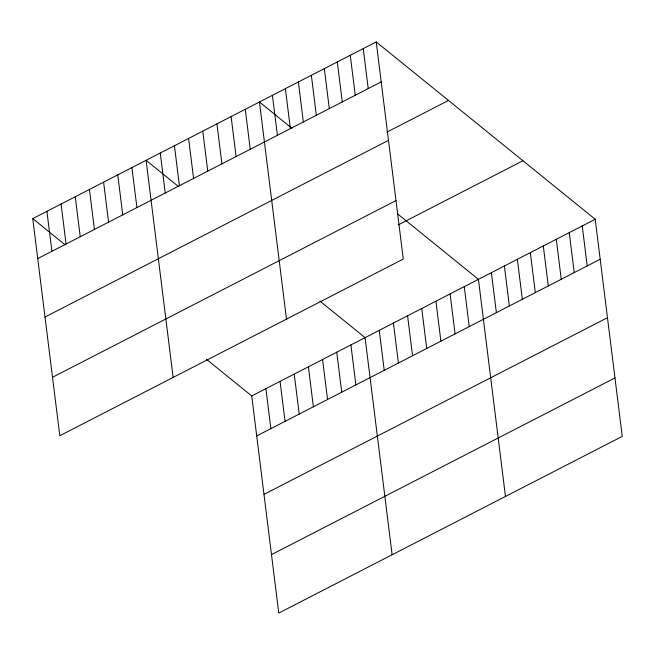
<?xml version="1.0" encoding="UTF-8"?>
<svg xmlns="http://www.w3.org/2000/svg" width="655" height="655" viewBox="0 0 655 655"><rect width="100%" height="100%" fill="white"/><g stroke="black" fill="none" stroke-linecap="round" stroke-linejoin="round"><path stroke-width="0.98" d="M376.224 41.928L403.267 259.052L59.793 435.731L32.75 218.614L376.224 41.928L595.207 219.269L622.25 436.386L278.776 613.072L251.733 395.947L206.571 359.374M37.728 258.594L381.202 81.908M387.072 132.048L448.487 100.452M45.007 317.045L388.481 140.367M52.515 377.272L395.988 200.594M398.191 224.919L522.944 160.745M251.733 395.947L595.207 219.269M256.711 435.927L600.185 259.249M263.998 494.386L607.463 317.7M271.498 554.613L614.971 377.935M291.811 128.216L259.445 102L286.489 319.124M397.626 213.907L478.428 279.341L505.472 496.457M178.463 186.519L146.098 160.303L173.141 377.427M319.91 301.071L365.081 337.644L392.124 554.769M32.75 218.614L65.115 244.823M582.23 225.942L587.207 265.922M569.252 232.615L574.239 272.595M556.283 239.288L561.261 279.267M543.306 245.969L548.284 285.948M530.329 252.642L535.307 292.621M517.352 259.315L522.33 299.294M504.375 265.987L509.353 305.967M491.397 272.668L496.384 312.64M464.256 286.628L469.234 326.608M450.091 293.915L455.069 333.894M435.919 301.202L440.897 341.181M421.755 308.489L426.733 348.468M407.582 315.784L412.56 355.755M363.247 48.601L368.225 88.581M393.418 323.071L398.396 363.05M350.269 55.282L355.247 95.253M379.245 330.357L384.223 370.337M337.292 61.955L342.278 101.934M324.323 68.628L329.301 108.607M350.908 344.931L355.894 384.911M311.346 75.3L316.324 115.28M336.744 352.218L341.722 392.198M298.369 81.981L303.347 121.953M322.571 359.513L327.557 399.485M285.392 88.654L290.37 128.634M308.407 366.8L313.385 406.78M272.415 95.327L277.401 135.307M294.234 374.087L299.22 414.066M280.07 381.374L285.048 421.353M245.273 109.287L250.251 149.266M265.897 388.661L270.883 428.64M231.109 116.574L236.087 156.553M216.936 123.869L221.914 163.84M202.772 131.156L207.75 171.135M188.599 138.442L193.577 178.422M174.435 145.729L179.413 185.709M160.262 153.016L165.24 192.996M131.925 167.598L136.911 207.57M117.761 174.885L122.739 214.865M103.588 182.172L108.574 222.151M89.424 189.459L94.402 229.438M75.251 196.746L80.237 236.725M61.087 204.032L66.065 244.012M46.914 211.328L51.901 251.299"/></g></svg>
